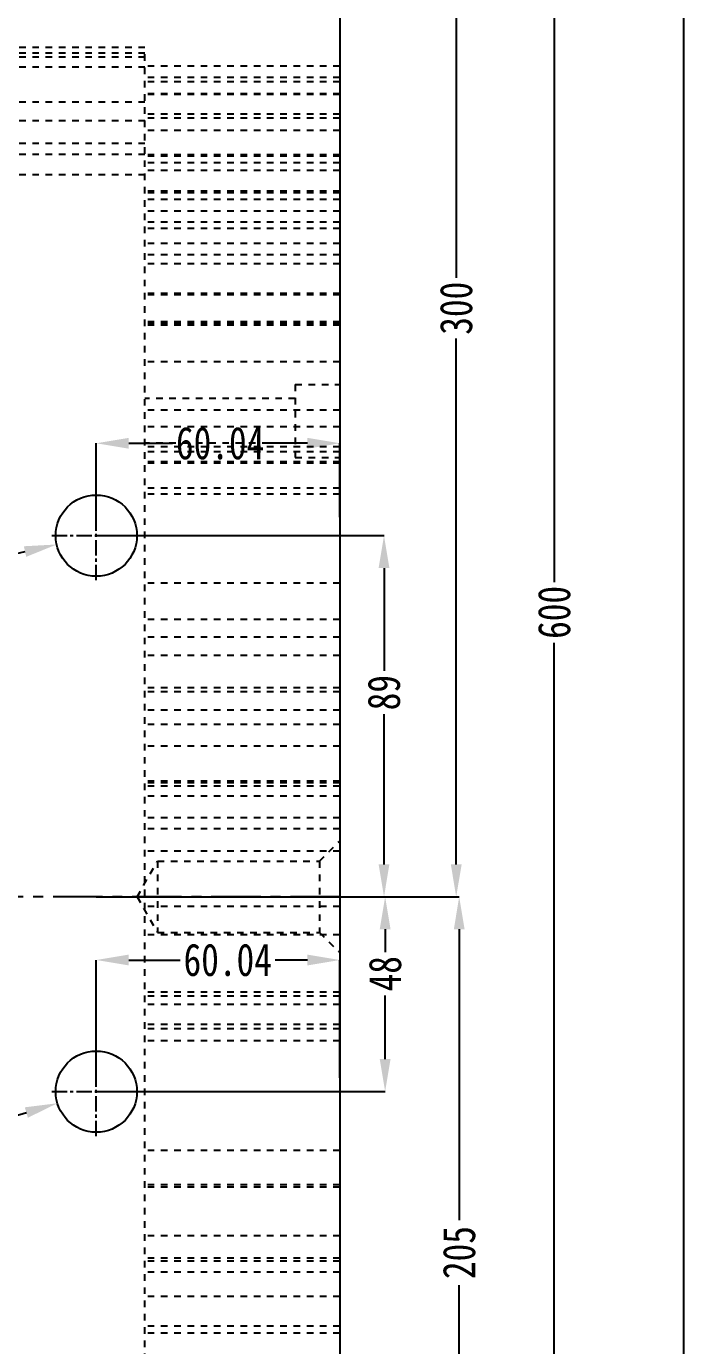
# Model space of a CAD drawing. Header units: millimetres. Extents: x -1265 to 1982, y -12197 to 1934.
# Drawn here: x 508.7 to 670.7, y -3272.7 to -2947.6 of the extents above; entities that cross this region are included whole.
import ezdxf

# ---------------------------------------------------------------- set-up
doc = ezdxf.new("R2010")
doc.units = ezdxf.units.MM
doc.header["$LTSCALE"] = 16.335
doc.header["$PDMODE"] = 3
doc.header["$PDSIZE"] = 0.3125
doc.linetypes.add('CENTER', pattern=[0.6, 0.375, -0.075, 0.075, -0.075])
doc.linetypes.add('HIDDEN', pattern=[0.2, 0.1, -0.1])
doc.layers.get('0').update_dxf_attribs({"linetype": 'CONTINUOUS'})
doc.layers.get('Defpoints').update_dxf_attribs({"linetype": 'CONTINUOUS'})
doc.layers.add('DEFAULT_2', color=8, linetype='HIDDEN')
doc.styles.get("Standard").update_dxf_attribs({"font": 'txt', "width": 0.8})
doc.dimstyles.new('11', dxfattribs={"dimtxt": 8, "dimasz": 8, "dimexe": 0, "dimexo": 0, "dimgap": 0, "dimtad": 0, "dimdsep": 46, "dimtxsty": 'Standard', "dimcen": 0, "dimclrd": 4, "dimclre": 4, "dimclrt": 6, "dimazin": 0, "dimtp": 0.01, "dimtm": 0.01, "dimtfac": 1, "dimtofl": 0, "dimtmove": 0, "dimatfit": 3, "dimfxl": 0, "dimtolj": 1, "dimarcsym": 0})

# ---------------------------------------------------------------- blocks, each defined once
blk = doc.blocks.new('*D439')
at = {"color": 4, "lineweight": -2}
for p, q in [((525.95, -3206.63), (525.95, -3177.64)), ((533.95, -3177.64), (546.61, -3177.64)), ((577.99, -3177.64), (570.08, -3177.64)), ((585.99, -3206.63), (585.99, -3177.64))]:
    blk.add_line(p, q, dxfattribs=at)
at = {"color": 4}
for points in [[(533.95, -3176.31), (533.95, -3178.97), (525.95, -3177.64)], [(577.99, -3176.31), (577.99, -3178.97), (585.99, -3177.64)]]:
    blk.add_solid(points, dxfattribs=at)
at = {"layer": 'Defpoints', "color": 0}
for p in [(585.99, -3177.64), (525.95, -3206.63), (585.99, -3206.63)]:
    blk.add_point(p, dxfattribs=at)
at = {"color": 6, "insert": (558.34, -3177.64), "char_height": 8, "attachment_point": 5}
blk.add_mtext('\\A1;60.04', dxfattribs=at)
blk = doc.blocks.new('*D440')
at = {"color": 4, "lineweight": -2}
for p, q in [((525.95, -3068.55), (525.95, -3050.31)), ((533.95, -3050.31), (544.73, -3050.31)), ((577.99, -3050.31), (568.2, -3050.31)), ((585.99, -3068.55), (585.99, -3050.31))]:
    blk.add_line(p, q, dxfattribs=at)
at = {"color": 4}
for points in [[(533.95, -3048.98), (533.95, -3051.65), (525.95, -3050.31)], [(577.99, -3048.98), (577.99, -3051.65), (585.99, -3050.31)]]:
    blk.add_solid(points, dxfattribs=at)
at = {"layer": 'Defpoints', "color": 0}
for p in [(585.99, -3050.31), (525.95, -3068.55), (585.99, -3068.55)]:
    blk.add_point(p, dxfattribs=at)
at = {"color": 6, "insert": (556.47, -3050.31), "char_height": 8, "attachment_point": 5}
blk.add_mtext('\\A1;60.04', dxfattribs=at)
blk = doc.blocks.new('*D441')
at = {"color": 4, "lineweight": -2}
for p, q in [((525.95, -3073.07), (596.87, -3073.07)), ((596.87, -3081.07), (596.87, -3106.42)), ((596.87, -3154.07), (596.87, -3117.09)), ((525.95, -3162.07), (596.87, -3162.07))]:
    blk.add_line(p, q, dxfattribs=at)
at = {"color": 4}
for points in [[(595.54, -3081.07), (598.2, -3081.07), (596.87, -3073.07)], [(595.54, -3154.07), (598.2, -3154.07), (596.87, -3162.07)]]:
    blk.add_solid(points, dxfattribs=at)
at = {"layer": 'Defpoints', "color": 0}
for p in [(525.95, -3073.07), (525.95, -3162.07), (596.87, -3162.07)]:
    blk.add_point(p, dxfattribs=at)
at = {"color": 6, "insert": (596.87, -3111.76), "char_height": 8, "attachment_point": 5, "rotation": 90}
blk.add_mtext('\\A1;89', dxfattribs=at)
blk = doc.blocks.new('*D442')
at = {"color": 4, "lineweight": -2}
for p, q in [((525.95, -3162.07), (597.15, -3162.07)), ((597.15, -3170.07), (597.15, -3175.69)), ((597.15, -3202.07), (597.15, -3186.35)), ((525.95, -3210.07), (597.15, -3210.07))]:
    blk.add_line(p, q, dxfattribs=at)
at = {"color": 4}
for points in [[(595.82, -3170.07), (598.48, -3170.07), (597.15, -3162.07)], [(595.82, -3202.07), (598.48, -3202.07), (597.15, -3210.07)]]:
    blk.add_solid(points, dxfattribs=at)
at = {"layer": 'Defpoints', "color": 0}
for p in [(525.95, -3162.07), (525.95, -3210.07), (597.15, -3210.07)]:
    blk.add_point(p, dxfattribs=at)
at = {"color": 6, "insert": (597.15, -3181.02), "char_height": 8, "attachment_point": 5, "rotation": 90}
blk.add_mtext('\\A1;48', dxfattribs=at)
blk = doc.blocks.new('*D443')
at = {"color": 4, "lineweight": -2}
for p, q in [((585.99, -2862.07), (614.67, -2862.07)), ((614.67, -2870.07), (614.67, -3009.57)), ((614.67, -3154.07), (614.67, -3024.51)), ((585.99, -3162.07), (614.67, -3162.07))]:
    blk.add_line(p, q, dxfattribs=at)
at = {"color": 4}
for points in [[(613.34, -2870.07), (616.01, -2870.07), (614.67, -2862.07)], [(613.34, -3154.07), (616.01, -3154.07), (614.67, -3162.07)]]:
    blk.add_solid(points, dxfattribs=at)
at = {"layer": 'Defpoints', "color": 0}
for p in [(585.99, -2862.07), (614.67, -2862.07), (585.99, -3162.07)]:
    blk.add_point(p, dxfattribs=at)
at = {"color": 6, "insert": (614.67, -3017.04), "char_height": 8, "attachment_point": 5, "rotation": 90}
blk.add_mtext('\\A1;300', dxfattribs=at)
blk = doc.blocks.new('*D444')
at = {"color": 4, "lineweight": -2}
for p, q in [((568.59, -2862.07), (638.84, -2862.07)), ((638.84, -2870.07), (638.84, -3084.52)), ((638.84, -3454.07), (638.84, -3099.45)), ((568.59, -3462.07), (638.84, -3462.07))]:
    blk.add_line(p, q, dxfattribs=at)
at = {"color": 4}
for points in [[(637.51, -2870.07), (640.17, -2870.07), (638.84, -2862.07)], [(637.51, -3454.07), (640.17, -3454.07), (638.84, -3462.07)]]:
    blk.add_solid(points, dxfattribs=at)
at = {"layer": 'Defpoints', "color": 0}
for p in [(568.59, -2862.07), (568.59, -3462.07), (638.84, -3462.07)]:
    blk.add_point(p, dxfattribs=at)
at = {"color": 6, "insert": (638.84, -3091.98), "char_height": 8, "attachment_point": 5, "rotation": 90}
blk.add_mtext('\\A1;600', dxfattribs=at)
blk = doc.blocks.new('*D445')
at = {"color": 4, "lineweight": -2}
for p, q in [((525.95, -3162.07), (615.41, -3162.07)), ((615.41, -3170.07), (615.41, -3241.73)), ((615.41, -3359.07), (615.41, -3257.73)), ((498.61, -3367.07), (615.41, -3367.07))]:
    blk.add_line(p, q, dxfattribs=at)
at = {"color": 4}
for points in [[(614.08, -3170.07), (616.74, -3170.07), (615.41, -3162.07)], [(614.08, -3359.07), (616.74, -3359.07), (615.41, -3367.07)]]:
    blk.add_solid(points, dxfattribs=at)
at = {"layer": 'Defpoints', "color": 0}
for p in [(525.95, -3162.07), (615.41, -3162.07), (498.61, -3367.07)]:
    blk.add_point(p, dxfattribs=at)
at = {"color": 6, "insert": (615.41, -3249.73), "char_height": 8, "attachment_point": 5, "rotation": 90}
blk.add_mtext('\\A1;205', dxfattribs=at)
blk = doc.blocks.new('*D567')
at = {"color": 4, "lineweight": -2}
blk.add_line((500.57, -3078.73), (508.38, -3076.99), dxfattribs=at)
at = {"color": 4}
blk.add_solid([(508.09, -3075.69), (508.67, -3078.29), (516.19, -3075.25)], dxfattribs=at)
at = {"layer": 'Defpoints', "color": 0}
for p in [(535.71, -3070.89), (516.19, -3075.25)]:
    blk.add_point(p, dxfattribs=at)
at = {"color": 6, "insert": (492.77, -3080.48), "char_height": 8, "attachment_point": 5, "rotation": 12.5788}
blk.add_mtext('\\A1;∅20', dxfattribs=at)
blk = doc.blocks.new('*D568')
at = {"color": 4, "lineweight": -2}
blk.add_line((501.04, -3217.51), (508.7, -3215.22), dxfattribs=at)
at = {"color": 4}
blk.add_solid([(508.32, -3213.94), (509.08, -3216.5), (516.37, -3212.93)], dxfattribs=at)
at = {"layer": 'Defpoints', "color": 0}
for p in [(535.53, -3207.21), (516.37, -3212.93)]:
    blk.add_point(p, dxfattribs=at)
at = {"color": 6, "insert": (493.37, -3219.8), "char_height": 8, "attachment_point": 5, "rotation": 16.6243}
blk.add_mtext('\\A1;∅20', dxfattribs=at)

msp = doc.modelspace()

# ---------------------------------------------------------------- linework, layer by layer
at = {"color": 7, "linetype": 'Continuous'}
msp.add_line((585.986, -2862.072), (585.986, -3462.072), dxfattribs=at)
at = {"color": 1, "linetype": 'CENTER', "ltscale": 0.621977}
for p, q in [((525.95, -3084.072), (525.95, -3062.072)), ((514.95, -3073.072), (536.95, -3073.072)), ((525.95, -3221.072), (525.95, -3199.072)), ((514.95, -3210.072), (536.95, -3210.072))]:
    msp.add_line(p, q, dxfattribs=at)
at = {"color": 1, "linetype": 'CENTER', "ltscale": 1.990328}
msp.add_line((585.986, -3162.072), (425.986, -3162.072), dxfattribs=at)
msp.add_lwpolyline([(-326.714, -2762.541), (670.732, -2762.541), (670.732, -3582.339), (-326.714, -3582.339)], close=True)
at = {"color": 7, "linetype": 'Continuous'}
for centre in [(525.95, -3073.072), (525.95, -3210.072)]:
    msp.add_circle(centre, 10, dxfattribs=at)
at = {"layer": 'DEFAULT_2', "color": 8, "linetype": 'HIDDEN'}
for p, q in [((537.95, -2952.793), (505.381, -2952.793)), ((537.95, -2954.205), (505.381, -2954.205)), ((537.95, -3338.337), (537.95, -2952.793)), ((537.95, -2955.203), (505.381, -2955.203)), ((537.95, -2957.613), (505.381, -2957.613)), ((585.986, -2957.388), (537.95, -2957.388)), ((585.986, -2960.22), (537.95, -2960.22)), ((585.986, -2961.22), (537.95, -2961.22)), ((585.986, -2964.22), (537.95, -2964.22)), ((585.986, -2964.388), (537.95, -2964.388)), ((537.95, -2966.259), (505.381, -2966.259)), ((537.95, -2970.883), (505.381, -2970.883)), ((585.986, -2969.22), (537.95, -2969.22)), ((585.986, -2970.22), (537.95, -2970.22)), ((585.986, -2973.22), (537.95, -2973.22)), ((537.95, -2976.465), (505.381, -2976.465)), ((537.95, -2979.174), (505.381, -2979.174)), ((585.986, -2979.22), (537.95, -2979.22)), ((585.986, -2979.572), (537.95, -2979.572)), ((585.986, -2981.22), (537.95, -2981.22)), ((585.986, -2983.072), (537.95, -2983.072)), ((537.95, -2984.174), (505.381, -2984.174)), ((585.986, -2988.22), (537.95, -2988.22)), ((585.986, -2988.572), (537.95, -2988.572)), ((585.986, -2990.22), (537.95, -2990.22)), ((585.986, -2993.136), (537.95, -2993.136)), ((585.986, -2995.84), (537.95, -2995.84)), ((585.986, -2997.367), (537.95, -2997.367)), ((585.986, -3001.072), (537.95, -3001.072)), ((585.986, -3003.84), (537.95, -3003.84)), ((585.986, -3006.136), (537.95, -3006.136)), ((585.986, -3013.367), (537.95, -3013.367)), ((585.986, -3013.425), (537.95, -3013.425)), ((585.986, -3013.724), (537.95, -3013.724)), ((585.986, -3020.425), (537.95, -3020.425)), ((585.986, -3020.724), (537.95, -3020.724)), ((585.986, -3021.22), (537.95, -3021.22)), ((585.986, -3030.22), (537.95, -3030.22)), ((574.986, -3035.814), (585.986, -3035.814)), ((574.986, -3035.817), (574.986, -3053.811)), ((574.986, -3039.314), (537.95, -3039.314)), ((585.986, -3042.179), (537.95, -3042.179)), ((585.986, -3046.22), (537.95, -3046.22)), ((574.986, -3050.314), (537.95, -3050.314)), ((585.986, -3051.179), (537.95, -3051.179)), ((585.986, -3052.384), (537.95, -3052.384)), ((585.986, -3054.884), (537.95, -3054.884)), ((585.986, -3055.22), (537.95, -3055.22)), ((574.986, -3053.814), (585.986, -3053.814)), ((585.986, -3061.384), (537.95, -3061.384)), ((585.986, -3062.884), (537.95, -3062.884)), ((585.986, -3084.77), (537.95, -3084.77)), ((585.986, -3093.77), (537.95, -3093.77)), ((585.986, -3098.072), (537.95, -3098.072)), ((585.986, -3102.572), (537.95, -3102.572)), ((585.986, -3110.572), (537.95, -3110.572)), ((585.986, -3111.572), (537.95, -3111.572)), ((585.986, -3116.072), (537.95, -3116.072)), ((585.986, -3119.572), (537.95, -3119.572)), ((585.986, -3124.981), (537.95, -3124.981)), ((585.986, -3133.572), (537.95, -3133.572)), ((585.986, -3133.981), (537.95, -3133.981)), ((585.986, -3134.801), (537.95, -3134.801)), ((585.986, -3137.294), (537.95, -3137.294)), ((585.986, -3142.572), (537.95, -3142.572)), ((585.986, -3145.294), (537.95, -3145.294)), ((580.986, -3153.322), (585.986, -3148.322)), ((585.986, -3150.801), (537.95, -3150.801)), ((535.986, -3162.072), (541.038, -3153.322)), ((541.038, -3153.322), (541.038, -3170.822)), ((541.038, -3153.322), (580.986, -3153.322)), ((580.986, -3153.322), (580.986, -3170.822)), ((535.986, -3162.072), (541.038, -3170.822)), ((585.986, -3164.426), (537.95, -3164.426)), ((585.986, -3171.426), (537.95, -3171.426)), ((541.038, -3170.822), (580.986, -3170.822)), ((580.986, -3170.822), (585.986, -3175.822)), ((585.986, -3185.572), (537.95, -3185.572)), ((585.986, -3186.536), (537.95, -3186.536)), ((585.986, -3188.572), (537.95, -3188.572)), ((585.986, -3193.536), (537.95, -3193.536)), ((585.986, -3194.572), (537.95, -3194.572)), ((585.986, -3197.572), (537.95, -3197.572)), ((585.986, -3224.572), (537.95, -3224.572)), ((585.986, -3233.072), (537.95, -3233.072)), ((585.986, -3233.572), (537.95, -3233.572)), ((585.986, -3245.572), (537.95, -3245.572)), ((585.986, -3251.072), (537.95, -3251.072)), ((585.986, -3251.884), (537.95, -3251.884)), ((585.986, -3254.572), (537.95, -3254.572)), ((585.986, -3260.572), (537.95, -3260.572)), ((585.986, -3267.884), (537.95, -3267.884)), ((585.986, -3269.572), (537.95, -3269.572))]:
    msp.add_line(p, q, dxfattribs=at)

# ---------------------------------------------------------------- dimensions: what is measured, and where the dimension line sits
for base, p1, p2, picture, middle in [((638.84, -3462.072), (568.586, -2862.072), (568.586, -3462.072), '*D444', (638.84, -3091.983)), ((614.674, -2862.072), (585.986, -3162.072), (585.986, -2862.072), '*D443', (614.674, -3017.041)), ((596.872, -3162.072), (525.95, -3073.072), (525.95, -3162.072), '*D441', (596.872, -3111.757)), ((615.41, -3162.072), (498.608, -3367.072), (525.95, -3162.072), '*D445', (615.41, -3249.731)), ((597.15, -3210.072), (525.95, -3162.072), (525.95, -3210.072), '*D442', (597.15, -3181.019))]:
    dim = msp.add_linear_dim(base=base, p1=p1, p2=p2, angle=90, dimstyle='11', override={"dimfxl": 1.25, "dimarcsym": 1})
    dim.commit()
    dim.dimension.update_dxf_attribs({"geometry": picture, "text_midpoint": middle, "dimtype": 160})
for base, p1, p2, picture, middle in [((585.986, -3050.314), (525.95, -3068.552), (585.986, -3068.552), '*D440', (556.468, -3050.314)), ((585.986, -3177.638), (525.95, -3206.627), (585.986, -3206.627), '*D439', (558.342, -3177.638))]:
    dim = msp.add_linear_dim(base=base, p1=p1, p2=p2, dimstyle='11', override={"dimfxl": 1.25, "dimarcsym": 1})
    dim.commit()
    dim.dimension.update_dxf_attribs({"geometry": picture, "text_midpoint": middle, "dimtype": 160})
for p1, p2, picture, middle in [((535.71, -3070.895), (516.19, -3075.25), '*D567', (492.766, -3080.477)), ((535.532, -3207.211), (516.368, -3212.933), '*D568', (493.371, -3219.8))]:
    dim = msp.add_diameter_dim_2p(p1=p1, p2=p2, dimstyle='11', override={"dimfxl": 1.25, "dimarcsym": 1})
    dim.commit()
    dim.dimension.update_dxf_attribs({"geometry": picture, "text_midpoint": middle})

doc.saveas('drawing.dxf')
